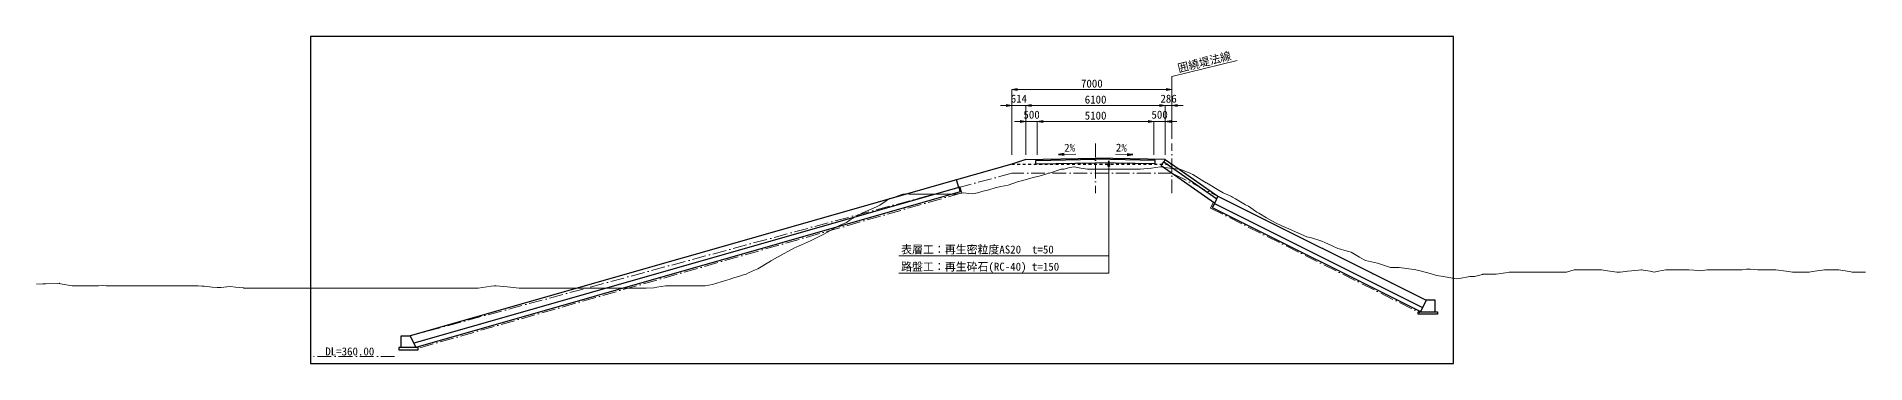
# Model space of a CAD drawing. Header units: millimetres. Extents: x 432273 to 1139245, y 170116 to 705940.
# Drawn here: x 1059245 to 1139245, y 394486 to 408786 of the extents above; entities that cross this region are included whole.
import ezdxf
from ezdxf.enums import TextEntityAlignment as Align

# ---------------------------------------------------------------- set-up
doc = ezdxf.new("R2010")
doc.units = ezdxf.units.MM
doc.header["$LTSCALE"] = 100
doc.header["$PDSIZE"] = 300
doc.linetypes.add('SXF_一点短鎖線', pattern=[9.25, 6, -1.5, 0.25, -1.5])
doc.linetypes.add('SXF_跳び破線', pattern=[12, 6, -6])
doc.layers.get('Defpoints').update_dxf_attribs({"color": 153})
for name, color, linetype, lineweight in [('D-BGD', 7, 'Continuous', 13), ('D-BMK', 2, 'SXF_一点短鎖線', 13), ('D-BYP-STR1', 2, 'Continuous', 13), ('D-BYP-STR2', 6, 'Continuous', 25), ('D-BYP-STR3', 3, 'Continuous', 25), ('D-BYP-STR6', 2, 'SXF_一点短鎖線', 13), ('D-STR-DIM', 7, 'Continuous', 13), ('D-STR-HTXT', 7, 'Continuous', 13), ('D-STR-TXT', 7, 'Continuous', 13)]:
    doc.layers.add(name, color=color, linetype=linetype, lineweight=lineweight)
doc.styles.add('MS ゴシック', font='MS Gothic.ttf')
doc.styles.add('ＭＳ ゴシック', font='MS Gothic.ttf')
doc.dimstyles.new('DIM-100-F', dxfattribs={"dimscale": 100, "dimtxt": 3.5, "dimasz": 2.5, "dimexe": 0, "dimexo": 2, "dimgap": 0.8, "dimtad": 1, "dimdec": 0, "dimzin": 0, "dimdsep": 46, "dimtxsty": 'MS ゴシック', "dimblk": 'OPEN', "dimcen": 0.1, "dimclrd": 256, "dimclre": 256, "dimclrt": 256, "dimaunit": 1, "dimadec": 4, "dimazin": 0, "dimtfac": 1, "dimtdec": 0, "dimtmove": 2, "dimatfit": 3, "dimldrblk": 'OPEN', "dimfxl": 1, "dimtolj": 1, "dimtzin": 0, "dimlwd": -1, "dimlwe": -1, "dimarcsym": 2})

# ---------------------------------------------------------------- blocks, each defined once
blk = doc.blocks.new('_Open')
at = {"color": 0, "linetype": 'ByBlock', "lineweight": -2}
for p, q in [((-1, 0.17), (0, 0)), ((-1, -0.17), (0, 0)), ((0, 0), (-1, 0))]:
    blk.add_line(p, q, dxfattribs=at)
blk = doc.blocks.new('*D86')
at = {"layer": 'D-STR-DIM', "ltscale": 0.2, "transparency": 16777216}
for p, q in [((1101906, 403608), (1101906, 406472)), ((1102156, 406472), (1108656, 406472)), ((1108906, 404308), (1108906, 406472))]:
    blk.add_line(p, q, dxfattribs=at)
at = {"layer": 'Defpoints', "color": 0, "ltscale": 0.2, "transparency": 16777216}
for p in [(1108906, 406472), (1108906, 404108), (1101906, 403408)]:
    blk.add_point(p, dxfattribs=at)
at = {"layer": 'D-STR-DIM', "ltscale": 0.2, "transparency": 16777216, "xscale": 250, "yscale": 250, "zscale": 250, "rotation": 180}
blk.add_blockref('_Open', (1101906, 406472), dxfattribs=at)
at = {"layer": 'D-STR-DIM', "ltscale": 0.2, "transparency": 16777216, "xscale": 250, "yscale": 250, "zscale": 250}
blk.add_blockref('_Open', (1108906, 406472), dxfattribs=at)
at = {"layer": 'D-STR-DIM', "ltscale": 0.2, "transparency": 16777216, "insert": (1105406, 406727), "char_height": 350, "attachment_point": 5, "style": 'MS ゴシック'}
blk.add_mtext('\\A1;7000', dxfattribs=at)
blk = doc.blocks.new('*D81')
at = {"layer": 'D-STR-DIM', "ltscale": 0.2, "transparency": 16777216}
for p, q in [((1102270, 405072), (1102020, 405072)), ((1102520, 403608), (1102520, 405072)), ((1102520, 405072), (1103020, 405072)), ((1103020, 403616), (1103020, 405072)), ((1103270, 405072), (1103520, 405072))]:
    blk.add_line(p, q, dxfattribs=at)
at = {"layer": 'Defpoints', "color": 0, "ltscale": 0.2, "transparency": 16777216}
for p in [(1103020, 405072), (1102520, 403408), (1103020, 403416)]:
    blk.add_point(p, dxfattribs=at)
at = {"layer": 'D-STR-DIM', "ltscale": 0.2, "transparency": 16777216, "xscale": 250, "yscale": 250, "zscale": 250}
blk.add_blockref('_Open', (1102520, 405072), dxfattribs=at)
at = {"layer": 'D-STR-DIM', "ltscale": 0.2, "transparency": 16777216, "xscale": 250, "yscale": 250, "zscale": 250, "rotation": 180}
blk.add_blockref('_Open', (1103020, 405072), dxfattribs=at)
at = {"layer": 'D-STR-DIM', "ltscale": 0.2, "transparency": 16777216, "insert": (1102770, 405367), "char_height": 350, "attachment_point": 5, "style": 'MS ゴシック'}
blk.add_mtext('\\A1;500', dxfattribs=at)
blk = doc.blocks.new('*D82')
at = {"layer": 'D-STR-DIM', "ltscale": 0.2, "transparency": 16777216}
for p, q in [((1103020, 403616), (1103020, 405072)), ((1103270, 405072), (1107870, 405072)), ((1108120, 403618), (1108120, 405072))]:
    blk.add_line(p, q, dxfattribs=at)
at = {"layer": 'Defpoints', "color": 0, "ltscale": 0.2, "transparency": 16777216}
for p in [(1108120, 405072), (1103020, 403416), (1108120, 403418)]:
    blk.add_point(p, dxfattribs=at)
at = {"layer": 'D-STR-DIM', "ltscale": 0.2, "transparency": 16777216, "xscale": 250, "yscale": 250, "zscale": 250, "rotation": 180}
blk.add_blockref('_Open', (1103020, 405072), dxfattribs=at)
at = {"layer": 'D-STR-DIM', "ltscale": 0.2, "transparency": 16777216, "xscale": 250, "yscale": 250, "zscale": 250}
blk.add_blockref('_Open', (1108120, 405072), dxfattribs=at)
at = {"layer": 'D-STR-DIM', "ltscale": 0.2, "transparency": 16777216, "insert": (1105570, 405327), "char_height": 350, "attachment_point": 5, "style": 'MS ゴシック'}
blk.add_mtext('\\A1;5100', dxfattribs=at)
blk = doc.blocks.new('*D83')
at = {"layer": 'D-STR-DIM', "ltscale": 0.2, "transparency": 16777216}
for p, q in [((1107870, 405072), (1107620, 405072)), ((1108120, 403618), (1108120, 405072)), ((1108120, 405072), (1108620, 405072)), ((1108620, 403608), (1108620, 405072)), ((1108870, 405072), (1109120, 405072))]:
    blk.add_line(p, q, dxfattribs=at)
at = {"layer": 'Defpoints', "color": 0, "ltscale": 0.2, "transparency": 16777216}
for p in [(1108620, 405072), (1108120, 403418), (1108620, 403408)]:
    blk.add_point(p, dxfattribs=at)
at = {"layer": 'D-STR-DIM', "ltscale": 0.2, "transparency": 16777216, "xscale": 250, "yscale": 250, "zscale": 250}
blk.add_blockref('_Open', (1108120, 405072), dxfattribs=at)
at = {"layer": 'D-STR-DIM', "ltscale": 0.2, "transparency": 16777216, "xscale": 250, "yscale": 250, "zscale": 250, "rotation": 180}
blk.add_blockref('_Open', (1108620, 405072), dxfattribs=at)
at = {"layer": 'D-STR-DIM', "ltscale": 0.2, "transparency": 16777216, "insert": (1108370, 405367), "char_height": 350, "attachment_point": 5, "style": 'MS ゴシック'}
blk.add_mtext('\\A1;500', dxfattribs=at)
blk = doc.blocks.new('*D84')
at = {"layer": 'D-STR-DIM', "ltscale": 1500, "transparency": 16777216}
for p, q in [((1101656, 405772), (1101406, 405772)), ((1101906, 403608), (1101906, 405772)), ((1101906, 405772), (1102520, 405772)), ((1102520, 403608), (1102520, 405772)), ((1102770, 405772), (1103020, 405772))]:
    blk.add_line(p, q, dxfattribs=at)
at = {"layer": 'Defpoints', "color": 0, "ltscale": 1500, "transparency": 16777216}
for p in [(1102520, 405772), (1101906, 403408), (1102520, 403408)]:
    blk.add_point(p, dxfattribs=at)
at = {"layer": 'D-STR-DIM', "ltscale": 1500, "transparency": 16777216, "xscale": 250, "yscale": 250, "zscale": 250}
blk.add_blockref('_Open', (1101906, 405772), dxfattribs=at)
at = {"layer": 'D-STR-DIM', "ltscale": 1500, "transparency": 16777216, "xscale": 250, "yscale": 250, "zscale": 250, "rotation": 180}
blk.add_blockref('_Open', (1102520, 405772), dxfattribs=at)
at = {"layer": 'D-STR-DIM', "ltscale": 1500, "transparency": 16777216, "insert": (1102213, 406067), "char_height": 350, "attachment_point": 5, "style": 'MS ゴシック'}
blk.add_mtext('\\A1;614', dxfattribs=at)
blk = doc.blocks.new('*D85')
at = {"layer": 'D-STR-DIM', "ltscale": 1500, "transparency": 16777216}
for p, q in [((1108370, 405772), (1108120, 405772)), ((1108620, 403608), (1108620, 405772)), ((1108620, 405772), (1108906, 405772)), ((1108906, 404308), (1108906, 405772)), ((1109156, 405772), (1109406, 405772))]:
    blk.add_line(p, q, dxfattribs=at)
at = {"layer": 'Defpoints', "color": 0, "ltscale": 1500, "transparency": 16777216}
for p in [(1108906, 405772), (1108906, 404108), (1108620, 403408)]:
    blk.add_point(p, dxfattribs=at)
at = {"layer": 'D-STR-DIM', "ltscale": 1500, "transparency": 16777216, "xscale": 250, "yscale": 250, "zscale": 250}
blk.add_blockref('_Open', (1108620, 405772), dxfattribs=at)
at = {"layer": 'D-STR-DIM', "ltscale": 1500, "transparency": 16777216, "xscale": 250, "yscale": 250, "zscale": 250, "rotation": 180}
blk.add_blockref('_Open', (1108906, 405772), dxfattribs=at)
at = {"layer": 'D-STR-DIM', "ltscale": 1500, "transparency": 16777216, "insert": (1108763, 406067), "char_height": 350, "attachment_point": 5, "style": 'MS ゴシック'}
blk.add_mtext('\\A1;286', dxfattribs=at)
blk = doc.blocks.new('*D80')
at = {"layer": 'D-STR-DIM', "ltscale": 1500, "transparency": 16777216}
for p, q in [((1102520, 403608), (1102520, 405772)), ((1102770, 405772), (1108370, 405772)), ((1108620, 403608), (1108620, 405772))]:
    blk.add_line(p, q, dxfattribs=at)
at = {"layer": 'Defpoints', "color": 0, "ltscale": 1500, "transparency": 16777216}
for p in [(1108620, 405772), (1102520, 403408), (1108620, 403408)]:
    blk.add_point(p, dxfattribs=at)
at = {"layer": 'D-STR-DIM', "ltscale": 1500, "transparency": 16777216, "xscale": 250, "yscale": 250, "zscale": 250, "rotation": 180}
blk.add_blockref('_Open', (1102520, 405772), dxfattribs=at)
at = {"layer": 'D-STR-DIM', "ltscale": 1500, "transparency": 16777216, "xscale": 250, "yscale": 250, "zscale": 250}
blk.add_blockref('_Open', (1108620, 405772), dxfattribs=at)
at = {"layer": 'D-STR-DIM', "ltscale": 1500, "transparency": 16777216, "insert": (1105570, 406027), "char_height": 350, "attachment_point": 5, "style": 'MS ゴシック'}
blk.add_mtext('\\A1;6100', dxfattribs=at)

msp = doc.modelspace()

# ---------------------------------------------------------------- linework, layer by layer
at = {"layer": 'D-BGD', "color": 7, "linetype": 'Continuous', "lineweight": 13}
msp.add_lwpolyline([(1139244.9, 398484.4), (1139237.8, 398485.7), (1138815.9, 398485.7), (1138661, 398485.7), (1138546.5, 398505.5), (1138253, 398556.4), (1138084.3, 398585.7), (1137520.6, 398585.7), (1137507.6, 398585.7), (1137459.5, 398577.3), (1136930.9, 398505.2), (1136788.2, 398485.7), (1136539.9, 398485.7), (1136055.8, 398485.7), (1135777.5, 398523.7), (1135323.3, 398585.7), (1135200.7, 398585.7), (1134957.1, 398585.7), (1134624, 398585.7), (1134533.3, 398585.7), (1134224.7, 398616.4), (1134047.3, 398609.9), (1133851.3, 398585.7), (1133470.6, 398585.7), (1133126, 398585.7), (1132893.9, 398585.7), (1132526.7, 398585.7), (1132393.6, 398585.7), (1132317.2, 398585.7), (1132027.4, 398535.4), (1131740.4, 398564), (1131523.3, 398585.7), (1131295, 398585.7), (1131163.7, 398585.7), (1130928.8, 398585.7), (1130587, 398585.7), (1130520, 398574.1), (1130196.3, 398517.9), (1130010.3, 398485.7), (1129830.1, 398516.9), (1129516.7, 398571.3), (1129463.9, 398580.4), (1129433.6, 398577.4), (1129321.2, 398566.2), (1128856.9, 398519.9), (1128513.4, 398485.7), (1128365.3, 398485.7), (1127964.8, 398540.4), (1127703.4, 398585.7), (1127510.1, 398585.7), (1127126.7, 398585.7), (1126900.4, 398585.7), (1126550, 398585.7), (1126506.8, 398578.2), (1126168, 398485.7), (1125973.3, 398485.7), (1125801.8, 398485.7), (1125503.5, 398485.7), (1125396.5, 398485.7), (1125252, 398485.7), (1124819.8, 398485.7), (1124703.2, 398485.7), (1124500.2, 398485.7), (1124336.9, 398485.7), (1124243.1, 398485.7), (1123895.6, 398485.7), (1123666.4, 398485.7), (1123496.9, 398456.3), (1123089.7, 398385.7), (1122872.1, 398385.7), (1122513, 398385.7), (1122493.5, 398382.3), (1122139.7, 398285.7), (1121936.2, 398285.7), (1121490.2, 398208.3), (1121359.5, 398185.7), (1121182.8, 398216.3), (1120782.8, 398285.7), (1120486.9, 398337), (1120206.1, 398413.7), (1119826.4, 398517.3), (1119629.4, 398571.2), (1119576.2, 398585.7), (1119483.6, 398598.3), (1118843.7, 398685.7), (1118480.3, 398685.7), (1118477.5, 398686), (1118474.2, 398686.9), (1117899.2, 398872.6), (1117378.9, 398995.5), (1117322.5, 399016.5), (1117113.7, 399130.5), (1116745.8, 399358.6), (1116646.5, 399385.7), (1116473.7, 399432.9), (1116280.3, 399485.7), (1116169.1, 399516), (1115914, 399629.9), (1115592.4, 399773.5), (1115470.4, 399828), (1115015.6, 399985.7), (1114815.4, 400020.4), (1114438.9, 400188.5), (1114022.9, 400374.2), (1113716.8, 400510.9), (1113463.7, 400623.9), (1113285.5, 400721.2), (1113044.5, 400852.8), (1112708.8, 401060.9), (1112618.1, 401101.4), (1112460.4, 401214.9), (1112251.9, 401364.9), (1112132.1, 401418.4), (1111688.1, 401693.6), (1111555.3, 401766.1), (1111519.5, 401785.7), (1111457.1, 401819.7), (1111153.3, 401955.4), (1110978.6, 402057.2), (1110420.8, 402382.4), (1110401.9, 402390.9), (1110331.7, 402434.3), (1109825.2, 402748.3), (1109688.4, 402809.4), (1109450.5, 402915.6), (1109248.5, 402985.7), (1108906, 403015.4), (1108819.9, 403022.8), (1108397.6, 403085.7), (1108015.1, 403028.7), (1107518.3, 402985.7), (1107491.1, 402985.7), (1107443.9, 402985.7), (1106941.9, 402985.7), (1106440.6, 402985.7), (1106364.9, 402985.7), (1106026.3, 402985.7), (1105788.2, 402985.7), (1105437.2, 402985.7), (1105211.4, 402985.7), (1104927.7, 403034.9), (1104634.7, 403085.7), (1104433.9, 403050.9), (1104195.2, 402985.7), (1104058, 402985.7), (1103549.8, 402809.4), (1103481.3, 402790.7), (1103430.6, 402776.9), (1103096.6, 402685.7), (1102904.6, 402633.3), (1102427.3, 402502.9), (1102364.2, 402485.7), (1102327.9, 402475.8), (1102193.4, 402439.1), (1101751.1, 402285.7), (1101424, 402229), (1101174.4, 402160.8), (1100899.3, 402085.7), (1100597.7, 402003.3), (1100420.7, 401955), (1100166.9, 401911), (1100021, 401925.5), (1099800.7, 401947.5), (1099444.3, 401885.7), (1099434.5, 401885.7), (1098867.6, 401885.7), (1098702, 401885.7), (1098414.1, 401885.7), (1098290.8, 401885.7), (1098124.3, 401885.7), (1097714.1, 401885.7), (1097603.4, 401885.7), (1097410.7, 401885.7), (1097237.2, 401903), (1097137.4, 401885.7), (1096767.9, 401757.5), (1096560.7, 401701), (1096407.4, 401606), (1096138.5, 401412.5), (1095984, 401343.5), (1095411.5, 401087.9), (1095407.3, 401086), (1095406.1, 401085.5), (1095404.1, 401084.6), (1094830.5, 400771.3), (1094673.7, 400658.5), (1094400.8, 400536.7), (1094253.8, 400456.4), (1093941.3, 400285.7), (1093677.1, 400141.4), (1093397.5, 399988.7), (1093208.8, 399904.5), (1093100.4, 399856.1), (1092698.7, 399676.7), (1092476.4, 399577.5), (1092394.2, 399540.8), (1092110.2, 399385.7), (1091947, 399296.5), (1091390.9, 398992.8), (1091370.2, 398981.6), (1091342.3, 398966.3), (1090793.5, 398626.1), (1090645.3, 398560), (1090387.6, 398444.9), (1090279.1, 398396.5), (1090216.8, 398377.2), (1089985.9, 398305.6), (1089640.1, 398198.4), (1089583, 398175.8), (1089384.3, 398119.1), (1088814.3, 397942.5), (1088486.7, 397885.7), (1088448.1, 397885.7), (1088380.9, 397885.7), (1087909.9, 397885.7), (1087715.6, 397885.7), (1087377.6, 397885.7), (1087349.4, 397885.7), (1087333.2, 397885.7), (1087273.2, 397885.7), (1086756.5, 397885.7), (1086374.3, 397819.4), (1086250.8, 397798), (1085916.8, 397785.7), (1085518.4, 397785.7), (1085371, 397785.7), (1085026.3, 397785.7), (1084785.9, 397785.7), (1084449.6, 397785.7), (1084367.7, 397785.7), (1084053.5, 397785.7), (1083872.9, 397785.7), (1083687.3, 397785.7), (1083364.4, 397785.7), (1083321.1, 397785.7), (1083296.2, 397785.7), (1083204, 397785.7), (1082719.5, 397785.7), (1082588.7, 397785.7), (1082361.1, 397785.7), (1082222.4, 397785.7), (1082142.8, 397785.7), (1081847.6, 397785.7), (1081566, 397785.7), (1081490, 397785.7), (1081357.8, 397785.7), (1080989.3, 397785.7), (1080757.6, 397785.7), (1080412.6, 397785.7), (1080354.5, 397785.7), (1079835.9, 397837.4), (1079351.1, 397885.7), (1079292.7, 397885.7), (1079259.2, 397881.1), (1079134.8, 397864.1), (1078560.3, 397785.7), (1078347.8, 397785.7), (1078194.1, 397785.7), (1078105.7, 397785.7), (1077778.5, 397785.7), (1077529, 397785.7), (1077461.7, 397785.7), (1077344.5, 397785.7), (1076952.3, 397785.7), (1076729.3, 397785.7), (1076375.6, 397785.7), (1076363, 397785.7), (1076341.2, 397785.7), (1075798.9, 397785.7), (1075337.9, 397785.7), (1075264.4, 397778.4), (1075222.2, 397785.7), (1075065.7, 397785.7), (1074645.4, 397785.7), (1074334.6, 397785.7), (1074068.7, 397785.7), (1073799.5, 397785.7), (1073492, 397785.7), (1073433.3, 397775.5), (1073331.3, 397785.7), (1072915.3, 397785.7), (1072700.9, 397785.7), (1072338.6, 397785.7), (1072334.7, 397785.7), (1072328, 397785.7), (1071602.3, 397785.7), (1071324.6, 397785.7), (1071185.1, 397785.7), (1070869.8, 397785.7), (1070608.4, 397785.7), (1070503.6, 397785.7), (1070321.3, 397785.7), (1069771.2, 397785.7), (1069455, 397785.7), (1069318, 397785.7), (1069038.8, 397785.7), (1068878.3, 397785.7), (1068314.7, 397785.7), (1068301.6, 397787), (1067940.1, 397823), (1067724.8, 397844.5), (1067573.9, 397833.3), (1067311.4, 397814), (1067148.1, 397802), (1066927.4, 397824), (1066571.4, 397859.4), (1066475.3, 397869), (1066308.1, 397885.7), (1065994.7, 397885.7), (1065742.9, 397885.7), (1065418, 397885.7), (1065376.7, 397885.7), (1065304.8, 397885.7), (1064841.2, 397885.7), (1064644.2, 397885.7), (1064301.5, 397885.7), (1064278, 397885.7), (1064264.5, 397885.7), (1064214.6, 397885.7), (1063687.8, 397885.7), (1063298.2, 397885.7), (1063111.1, 397885.7), (1062813.2, 397885.7), (1062534.4, 397885.7), (1062294.8, 397885.7), (1062080.7, 397907), (1061957.7, 397885.7), (1061501.8, 397885.7), (1061380.9, 397885.7), (1061348.3, 397885.7), (1061291.5, 397885.7), (1060804.2, 397885.7), (1060288.2, 397975.2), (1060249.7, 397989.5), (1060227.5, 397991.7), (1060145.4, 397985.7), (1059650.8, 397967.4), (1059517.2, 397962.5), (1059244.9, 397952.5)], dxfattribs=at)
at = {"layer": 'D-BMK', "linetype": 'SXF_一点短鎖線'}
for p, q in [((1105569.6, 404107.8), (1105569.6, 401930.8)), ((1108906, 401930.8), (1108906, 404107.8)), ((1074908.4, 394785.8), (1071231.5, 394785.8))]:
    msp.add_line(p, q, dxfattribs=at)
at = {"layer": 'D-BYP-STR1', "linetype": 'Continuous', "lineweight": 25}
for p, q in [((1102956, 403364.9), (1105569.7, 403418.8)), ((1102956, 403214.9), (1102956, 403364.9)), ((1102956, 403214.9), (1105569.7, 403268.8)), ((1103019.7, 403366.2), (1103019.7, 403417.8)), ((1108169.6, 403366.8), (1105569.6, 403418.8)), ((1108169.6, 403216.8), (1105569.6, 403268.8)), ((1108119.6, 403367.8), (1108119.6, 403417.8)), ((1108169.6, 403216.8), (1108169.6, 403366.8))]:
    msp.add_line(p, q, dxfattribs=at)
at = {"layer": 'D-BYP-STR1', "linetype": 'SXF_一点短鎖線'}
for points in [[(1099633.2, 402233), (1099715.7, 401944.6), (1075858, 395128.1)], [(1110729.9, 401549.3), (1110595.7, 401281), (1119755.9, 396700.9)]]:
    msp.add_lwpolyline(points, dxfattribs=at)
at = {"layer": 'D-BYP-STR2', "linetype": 'Continuous'}
for p, q in [((1101906, 403207.8), (1099490.4, 402514.6)), ((1102519.6, 403407.8), (1101906, 403207.8)), ((1102519.6, 403407.8), (1105569.6, 403468.8)), ((1108619.6, 403407.8), (1105569.6, 403468.8)), ((1108619.6, 403407.8), (1109219.6, 402988.8)), ((1109219.6, 402988.8), (1110922.2, 401799.7))]:
    msp.add_line(p, q, dxfattribs=at)
at = {"layer": 'D-BYP-STR2', "linetype": 'SXF_跳び破線', "lineweight": 25, "ltscale": 0.2}
msp.add_line((1101906, 403207.8), (1108906, 403207.8), dxfattribs=at)
at = {"layer": 'D-BYP-STR3', "ltscale": 1500}
for p, q in [((1108619.6, 403407.8), (1108550.9, 403309.4)), ((1108550.9, 403309.4), (1110867.9, 401691.2)), ((1110922.2, 401799.7), (1120028.7, 397246.5))]:
    msp.add_line(p, q, dxfattribs=at)
at = {"layer": 'D-BYP-STR3', "ltscale": 0.2}
for p, q in [((1099490.4, 402514.6), (1075589.5, 395685.8)), ((1099586.5, 402178.1), (1099490.4, 402514.6)), ((1099586.5, 402178.1), (1075748.7, 395367.3))]:
    msp.add_line(p, q, dxfattribs=at)
msp.add_lwpolyline([(1110922.2, 401799.7), (1110765.6, 401486.7), (1119872.2, 396933.4)], dxfattribs=at)
for points in [[(1120428.7, 396746.5), (1120428.7, 397246.5), (1120028.7, 397246.5), (1119778.7, 396746.5)], [(1075189.5, 395185.8), (1075189.5, 395685.8), (1075589.5, 395685.8), (1075839.5, 395185.8)]]:
    msp.add_lwpolyline(points, close=True, dxfattribs=at)
at = {"layer": 'D-BYP-STR6', "linetype": 'Continuous', "lineweight": 25}
for q in [(1108550.9, 403309.4), (1110777.5, 401510.4)]:
    msp.add_line((1108436.4, 403145.4), q, dxfattribs=at)
at = {"layer": 'D-BYP-STR6', "linetype": 'SXF_一点短鎖線'}
msp.add_lwpolyline([(1120028.7, 397246.5), (1116146, 399187.8), (1108906, 402807.8), (1101906, 402807.8), (1075935.7, 395788.8)], dxfattribs=at)
at = {"layer": 'D-BYP-STR6', "linetype": 'Continuous', "lineweight": 25}
for points in [[(1099586.5, 402178.1), (1099641.5, 401985.8), (1075841.5, 395185.8)], [(1110765.6, 401486.7), (1110676.2, 401307.8), (1119782.7, 396754.5)], [(1120428.7, 396746.5), (1120528.7, 396746.5), (1120528.7, 396646.5), (1120428.7, 396646.5), (1119778.7, 396646.5), (1119678.7, 396646.5), (1119678.7, 396746.5), (1119778.7, 396746.5)], [(1075189.5, 395185.8), (1075089.5, 395185.8), (1075089.5, 395085.8), (1075939.5, 395085.8), (1075939.5, 395185.8), (1075839.5, 395185.8)]]:
    msp.add_lwpolyline(points, dxfattribs=at)
at = {"layer": 'D-STR-HTXT', "linetype": 'Continuous'}
for q in [(1111764.7, 407738), (1108906, 406472.5)]:
    msp.add_line((1108906, 407032.9), q, dxfattribs=at)
at = {"layer": 'D-STR-HTXT', "color": 7, "linetype": 'Continuous', "lineweight": 13}
for p, q in [((1096962.5, 399189.3), (1106155.8, 399189.3)), ((1096962.5, 398439.3), (1106155.8, 398439.3))]:
    msp.add_line(p, q, dxfattribs=at)
at = {"layer": 'Defpoints'}
msp.add_lwpolyline([(1071231.5, 394485.8), (1121231.5, 394485.8), (1121231.5, 408785.8), (1071231.5, 408785.8)], close=True, dxfattribs=at)

# ---------------------------------------------------------------- texts
at = {"layer": 'D-STR-TXT', "style": 'ＭＳ ゴシック'}
msp.add_text('囲繞堤法線', height=350, rotation=13.855812, dxfattribs=at).set_placement((1110393.8, 407399.9), align=Align.BOTTOM_CENTER)
at = {"layer": 'D-STR-TXT', "color": 7, "style": 'ＭＳ ゴシック'}
for rotation, p in [(1.145763, (1104439.3, 403749.6)), (358.854237, (1106692.9, 403749.7))]:
    msp.add_text('2%', height=350, rotation=rotation, dxfattribs=at).set_placement(p, align=Align.CENTER)
at = {"layer": 'D-STR-TXT', "style": 'ＭＳ ゴシック'}
for s, p in [('表層工：再生密粒度AS20  t=50', (1097062.5, 399189.3)), ('路盤工：再生砕石(RC-40) t=150', (1097062.5, 398439.3))]:
    msp.add_text(s, height=350, dxfattribs=at).set_placement(p, align=Align.BOTTOM_LEFT)
at = {"layer": 'D-STR-TXT', "color": 7, "style": 'ＭＳ ゴシック'}
msp.add_text('DL=360.00', height=350, dxfattribs=at).set_placement((1071874.8, 394835.8))

# ---------------------------------------------------------------- dimensions: what is measured, and where the dimension line sits
at = {"layer": 'D-STR-DIM', "ltscale": 0.2}
for base, p1, p2, picture, middle in [((1108906, 406472.5), (1101906, 403407.8), (1108906, 404107.8), '*D86', (1105406, 406727.5)), ((1103019.7, 405072.5), (1102519.6, 403407.8), (1103019.7, 403416.2), '*D81', (1102769.6, 405367.5)), ((1108119.6, 405072.5), (1103019.7, 403416.2), (1108119.6, 403417.8), '*D82', (1105569.6, 405327.5)), ((1108619.6, 405072.5), (1108119.6, 403417.8), (1108619.6, 403407.8), '*D83', (1108369.6, 405367.5))]:
    dim = msp.add_linear_dim(base=base, p1=p1, p2=p2, dimstyle='DIM-100-F', dxfattribs=at)
    dim.commit()
    dim.dimension.update_dxf_attribs({"geometry": picture, "text_midpoint": middle})
at = {"layer": 'D-STR-DIM', "ltscale": 1500}
for base, p1, p2, picture, middle in [((1102519.6, 405772.5), (1101906, 403407.8), (1102519.6, 403407.8), '*D84', (1102212.8, 406067.5)), ((1108619.6, 405772.5), (1102519.6, 403407.8), (1108619.6, 403407.8), '*D80', (1105569.6, 406027.5)), ((1108906, 405772.5), (1108619.6, 403407.8), (1108906, 404107.8), '*D85', (1108762.8, 406067.5))]:
    dim = msp.add_linear_dim(base=base, p1=p1, p2=p2, dimstyle='DIM-100-F', dxfattribs=at)
    dim.commit()
    dim.dimension.update_dxf_attribs({"geometry": picture, "text_midpoint": middle})

# ---------------------------------------------------------------- leaders
at = {"layer": 'D-STR-HTXT', "color": 7, "linetype": 'Continuous', "lineweight": 13}
for points in [[(1103941.1, 403627.3), (1104702.8, 403642.5)], [(1107198.2, 403627.3), (1106436.4, 403642.5)]]:
    msp.add_leader(points, dimstyle='DIM-100-F', override={"dimgap": 0.8, "dimtad": 0}, dxfattribs=at)
at = {"layer": 'D-STR-HTXT'}
msp.add_leader([(1106155.8, 403349.6), (1106155.8, 398439.3)], dimstyle='DIM-100-F', override={"dimgap": 0.8, "dimtad": 0}, dxfattribs=at)

doc.saveas('drawing.dxf')
